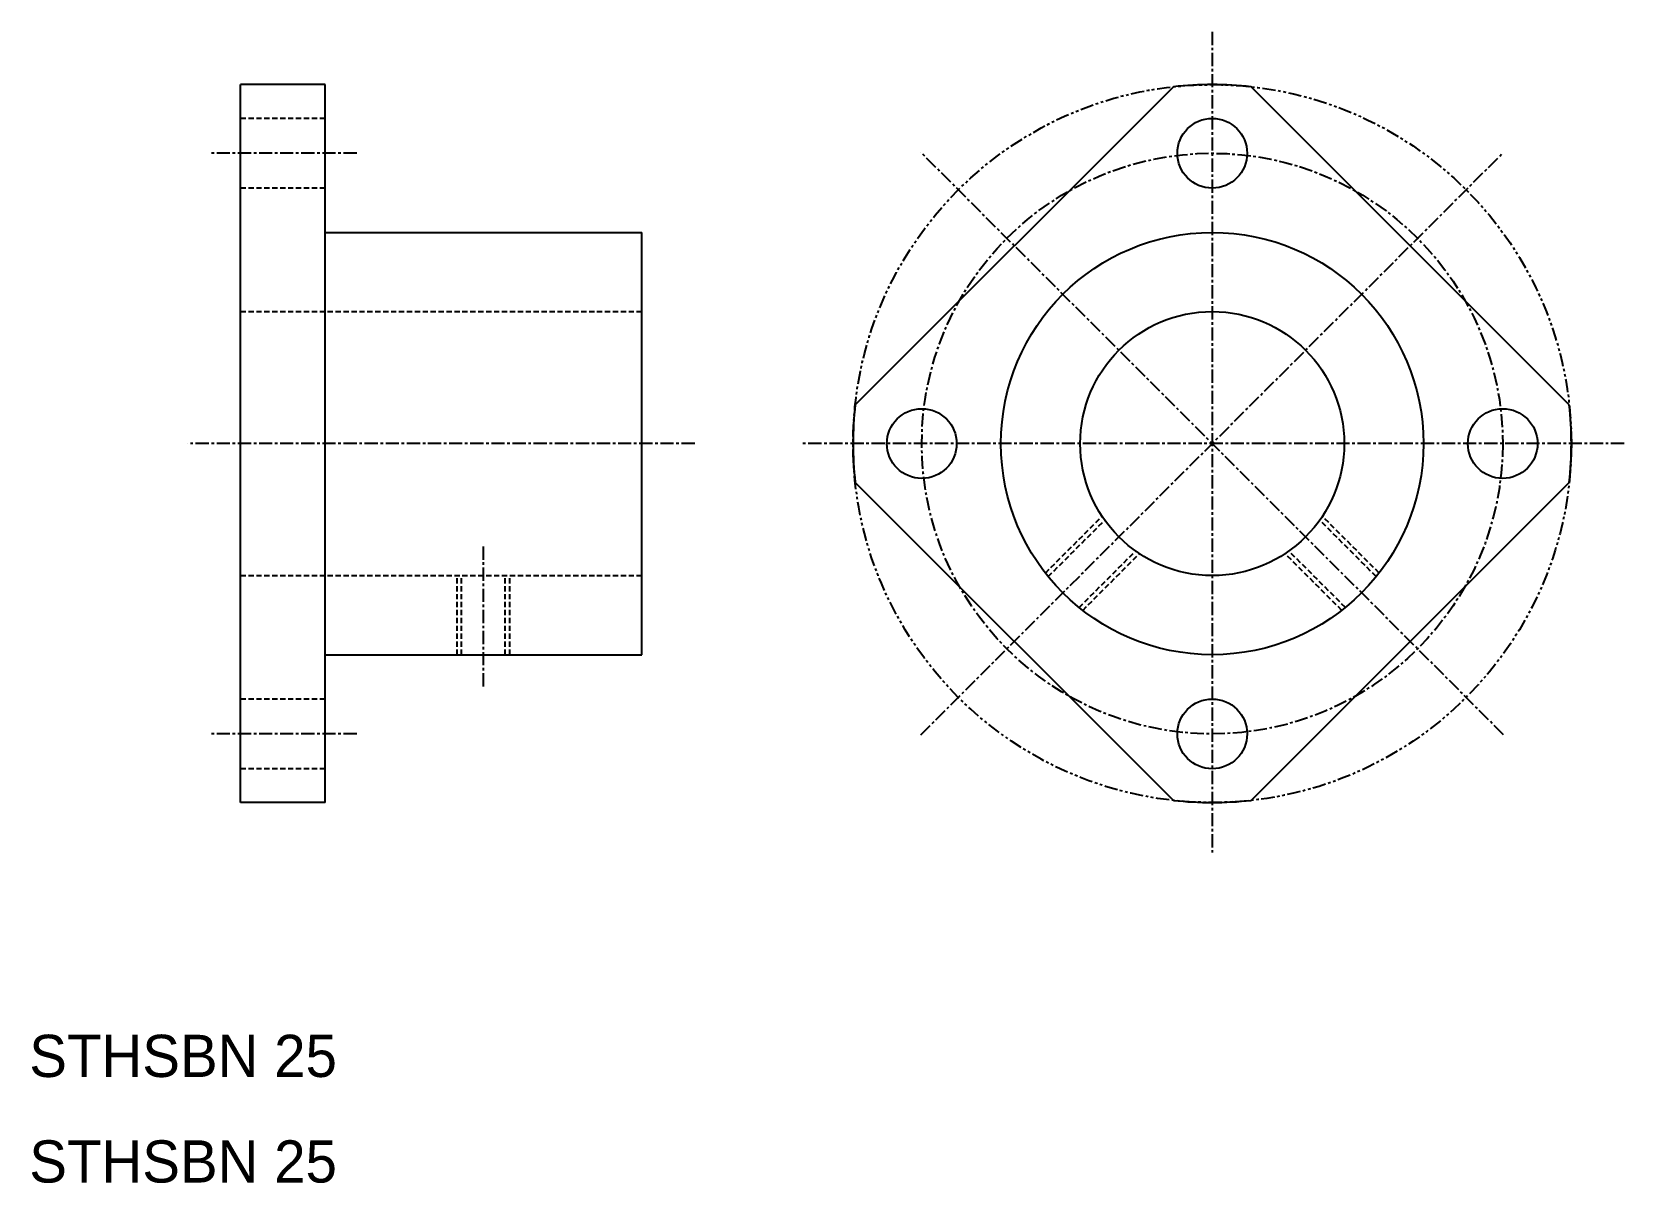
# Model space of a CAD drawing. Extents: x 10 to 161, y 10 to 119.
import ezdxf

# ---------------------------------------------------------------- set-up
doc = ezdxf.new("R2010")
doc.units = 0
for name, pattern in [('CENTER', [2, 1.25, -0.25, 0.25, -0.25]), ('DASHED', [0.75, 0.5, -0.25]), ('PHANTOM', [2.5, 1.25, -0.25, 0.25, -0.25, 0.25, -0.25])]:
    doc.linetypes.add(name, pattern=pattern)
doc.layers.get('0').update_dxf_attribs({"linetype": 'CONTINUOUS'})
doc.layers.add('CENTER', color=1, linetype='CENTER')

msp = doc.modelspace()

# ---------------------------------------------------------------- linework, layer by layer
at = {"color": 7, "linetype": 'CONTINUOUS'}
for p, q in [((30, 46.00000000000011), (30, 114.0000000000001)), ((38, 114.0000000000001), (30, 114.0000000000001)), ((38, 46.00000000000011), (38, 114.0000000000001)), ((88.19929996716435, 83.67595937005191), (118.324040629948, 113.8007000328357)), ((155.8007000328352, 83.67595937005333), (125.6759593700524, 113.8007000328357)), ((38, 100.0000000000001), (68.00000000000014, 100.0000000000001)), ((68.00000000000014, 60.00000000000015), (68.00000000000014, 100.0000000000001)), ((118.32404062995, 46.19929996716471), (88.1992999671642, 76.32404062995006)), ((125.6759593700513, 46.19929996716481), (155.8007000328354, 76.32404062994948)), ((38, 60.00000000000015), (68.00000000000014, 60.00000000000015)), ((38, 46.00000000000011), (30, 46.00000000000011))]:
    msp.add_line(p, q, dxfattribs=at)
at = {"color": 3, "linetype": 'DASHED'}
for p, q in [((38, 110.7999999999998), (30, 110.7999999999998)), ((38, 104.1999999999998), (30, 104.1999999999998)), ((30, 92.5), (68.00000000000014, 92.5)), ((106.2010178466315, 67.7365517525644), (111.5719790091892, 73.10751291512251)), ((106.4720050744219, 67.3951845078476), (111.8212573363671, 72.74443676979287)), ((137.5279949255781, 67.39518450784746), (132.1787426636328, 72.74443676979277)), ((137.7989821533685, 67.73655175256472), (132.4280209908107, 73.10751291512254)), ((109.3951845078473, 64.47200507442221), (114.7444367697922, 69.82125733636758)), ((109.736551752564, 64.20101784663183), (115.1075129151221, 69.5719790091895)), ((134.263448247436, 64.20101784663197), (128.892487084878, 69.57197900918976)), ((134.6048154921529, 64.47200507442236), (129.2555632302075, 69.82125733636752)), ((30, 67.5), (68.00000000000014, 67.5)), ((50.5, 60.00000000000015), (50.5, 67.5)), ((50.93300000000013, 60.00000000000015), (50.93300000000013, 67.5)), ((55.06700000000015, 60.00000000000015), (55.06700000000015, 67.5)), ((55.50000000000014, 60.00000000000015), (55.50000000000014, 67.5)), ((38, 55.80000000000012), (30, 55.80000000000012)), ((38, 49.20000000000013), (30, 49.20000000000013))]:
    msp.add_line(p, q, dxfattribs=at)
at = {"color": 3, "linetype": 'PHANTOM'}
msp.add_circle((122.0000000000001, 80.00000000000024), 34.00000000000005, dxfattribs=at)
at = {"color": 7, "linetype": 'CONTINUOUS'}
for centre, radius in [((122.0000000000003, 107.5000000000003), 3.299999999999998), ((122.0000000000001, 80.00000000000024), 20), ((121.9999999999997, 80.0000000000003), 12.5), ((94.50000000000021, 80.0000000000003), 3.299999999999998), ((149.5000000000002, 80.00000000000037), 3.299999999999998), ((122.0000000000002, 52.50000000000039), 3.299999999999998)]:
    msp.add_circle(centre, radius, dxfattribs=at)
for start, end in [(83.79325135710384, 96.20674864289373), (173.7932513571061, 186.2067486428892), (353.7932513571084, 6.206748642896132), (263.7932513571101, 276.2067486428937)]:
    msp.add_arc((121.9999999999997, 80.0000000000003), 34, start, end, dxfattribs=at)
at = {"layer": 'CENTER', "color": 1, "linetype": 'CENTER'}
for p, q in [((122.0000000000002, 119.0000000000003), (122.0000000000001, 41.00000000000037)), ((41, 107.4999999999999), (27, 107.4999999999999)), ((94.42283553372465, 52.42283553372518), (149.5771644662751, 107.5771644662761)), ((149.5771644662758, 52.42283553372518), (94.42283553372455, 107.5771644662754)), ((73.00000000000014, 80), (25, 80)), ((161.0000000000002, 80.00000000000043), (83.00000000000034, 80.00000000000026)), ((53.00000000000014, 57.00000000000015), (53.00000000000014, 70.5000000000001)), ((41, 52.5), (27, 52.5))]:
    msp.add_line(p, q, dxfattribs=at)
msp.add_circle((122.0000000000001, 80.00000000000024), 27.5, dxfattribs=at)

# ---------------------------------------------------------------- texts
at = {"color": 7, "linetype": 'CONTINUOUS'}
for p in [(10, 20), (10, 10)]:
    msp.add_text('STHSBN 25', height=4, dxfattribs=at).set_placement(p)

doc.saveas('drawing.dxf')
